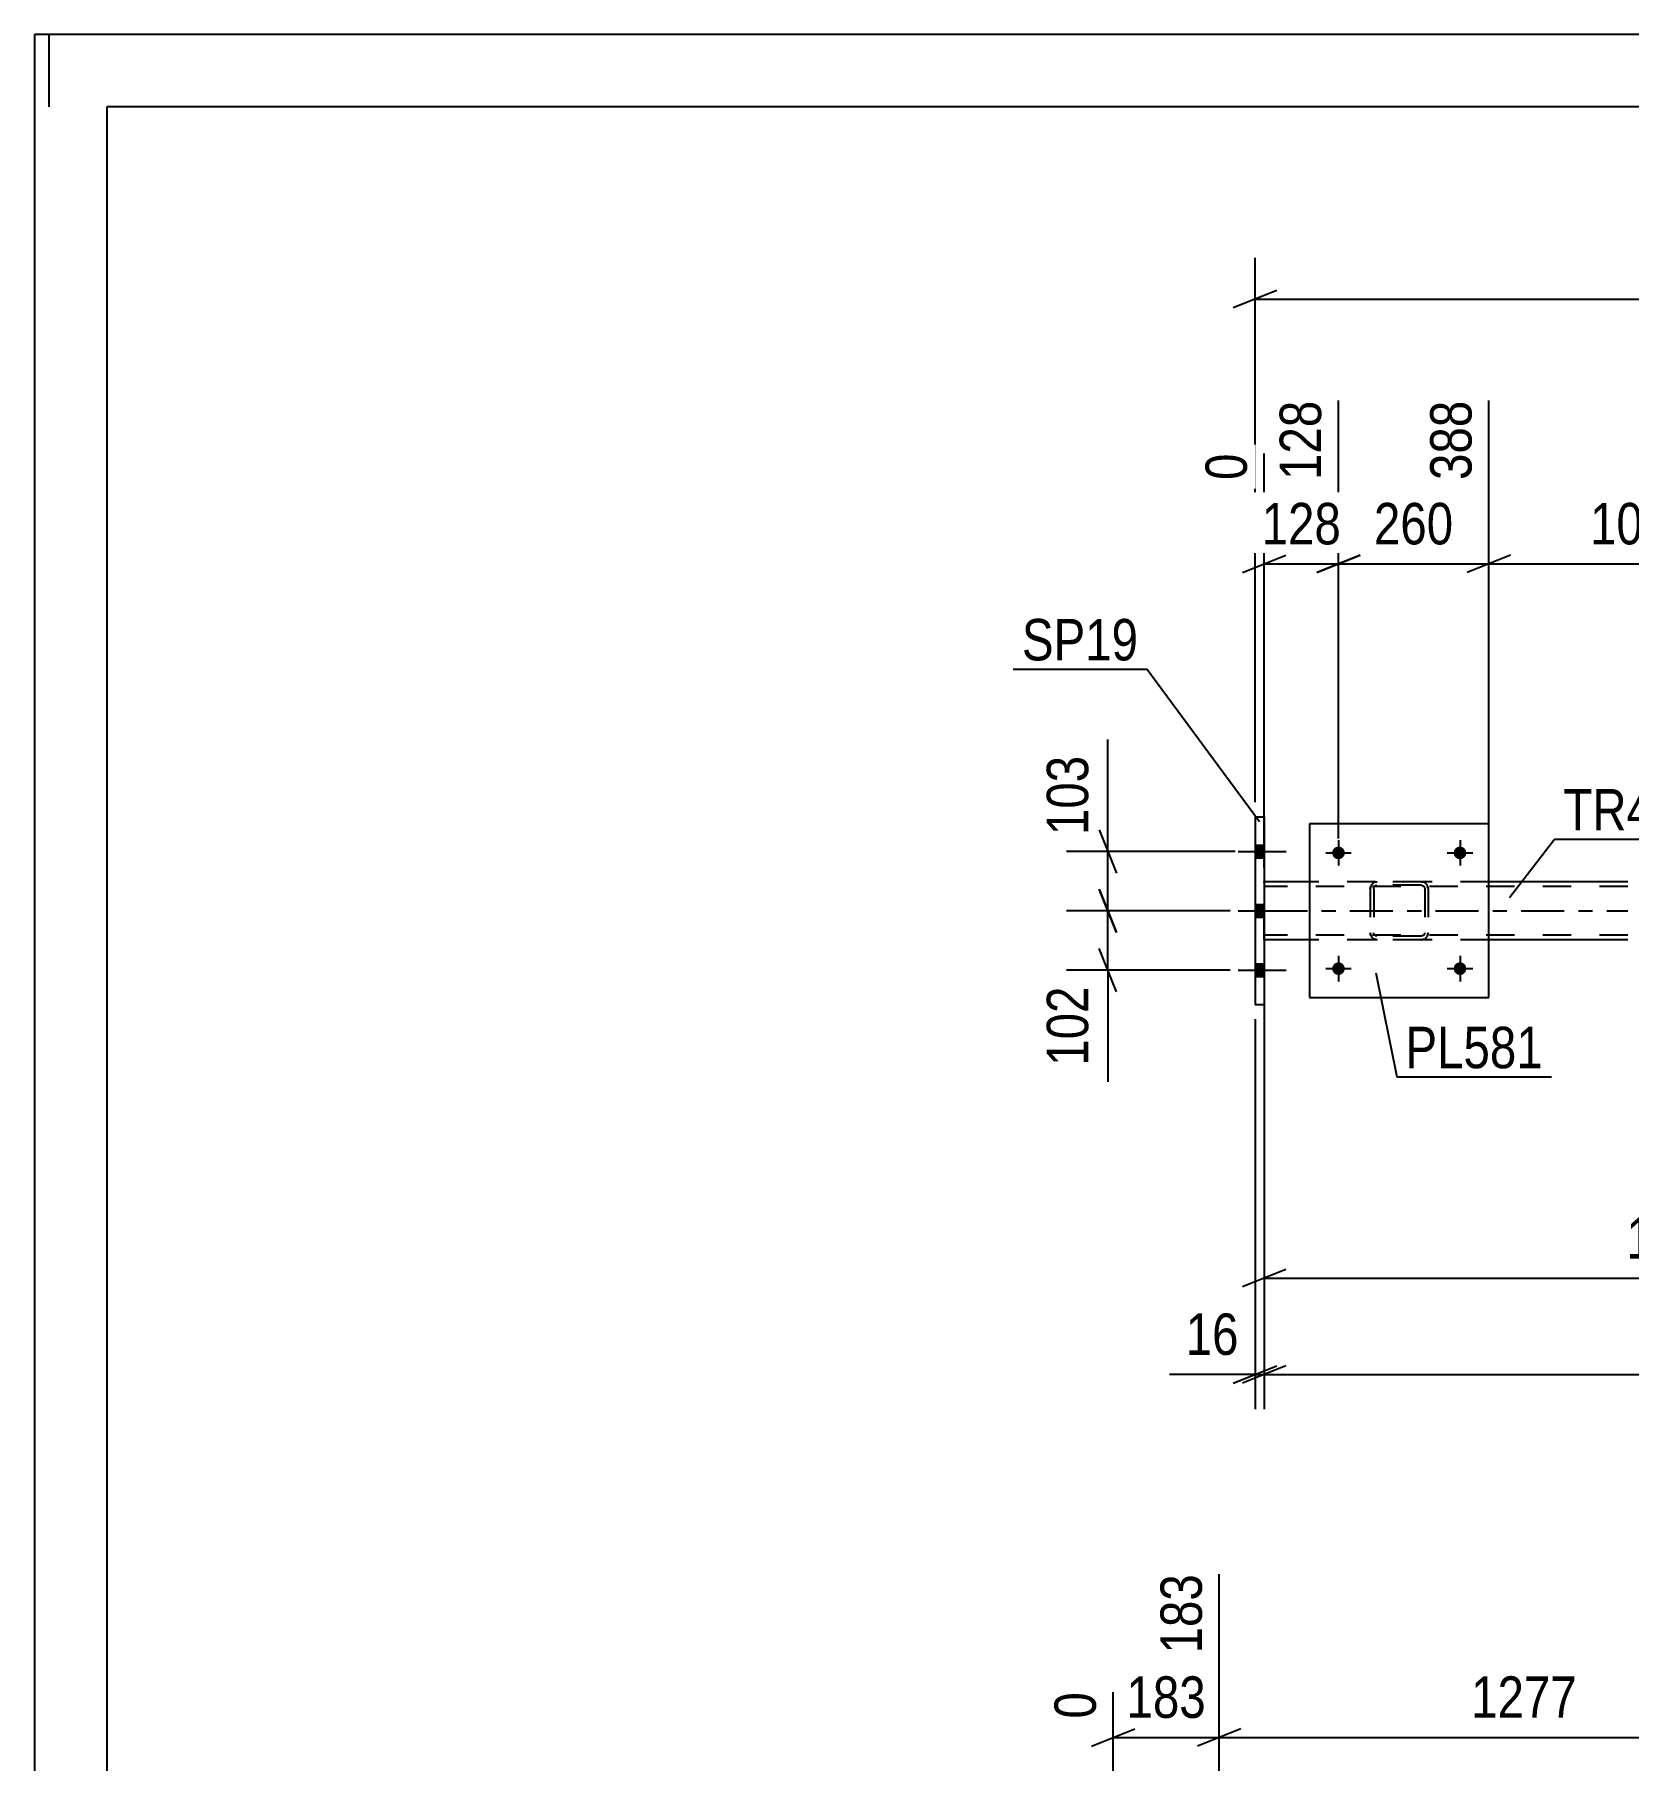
# Model space of a CAD drawing. Header units: millimetres. Extents: x -75 to 766, y -434 to 160.
# Drawn here: x -74.6 to 35.6, y 41.1 to 160.4 of the extents above; entities that cross this region are included whole.
import ezdxf

# ---------------------------------------------------------------- set-up
doc = ezdxf.new("R2010")
doc.units = ezdxf.units.MM
doc.linetypes.add('DXK_LINE_DOT2', pattern=[3.9198, 1.9599, -1.9599])
doc.linetypes.add('DXK_LINE_DOT3', pattern=[5.9187, 2.979, -0.9799, 0.9799, -0.9799])
doc.styles.add('Arial Narrow', font='ARIALN.TTF', dxfattribs={"height": 0.2})

# ---------------------------------------------------------------- blocks, each defined once
blk = doc.blocks.new('Unknown-814185074-1135')
at = {"color": 5, "linetype": 'Continuous'}
for p, q in [((766.44, 160.41), (-74.56, 160.41)), ((-74.56, 160.41), (-74.56, -433.59)), ((-73.56, 155.41), (-73.56, 160.41)), ((761.44, 155.41), (-69.56, 155.41)), ((-69.56, 155.41), (-69.56, -428.59))]:
    blk.add_line(p, q, dxfattribs=at)
blk = doc.blocks.new('Part-814185074-2526 - 2456')
at = {"color": 2, "linetype": 'Continuous'}
for p, q in [((25.97, 105.86), (13.57, 105.86)), ((13.57, 105.86), (13.57, 93.86)), ((25.97, 93.86), (25.97, 105.86)), ((13.57, 93.86), (25.97, 93.86))]:
    blk.add_line(p, q, dxfattribs=at)
blk = doc.blocks.new('Part-814185074-2527 - 2456')
at = {"color": 7, "linetype": 'DXK_LINE_DOT2'}
for p, q in [((17.77, 101.38), (17.8, 101.57)), ((17.8, 101.57), (17.77, 101.38)), ((17.77, 101.38), (17.77, 98.34)), ((18.01, 101.38), (18.02, 101.48)), ((18.01, 101.38), (18.01, 98.34)), ((18.02, 101.48), (18.08, 101.55)), ((18.06, 101.83), (18.25, 101.86)), ((18.25, 101.86), (18.06, 101.83)), ((18.08, 101.55), (18.15, 101.61)), ((18.15, 101.61), (18.25, 101.62)), ((21.29, 101.86), (18.25, 101.86)), ((21.29, 101.62), (18.25, 101.62)), ((21.29, 101.86), (21.47, 101.83)), ((21.47, 101.83), (21.29, 101.86)), ((21.29, 101.62), (21.38, 101.61)), ((21.38, 101.61), (21.46, 101.55)), ((21.46, 101.55), (21.51, 101.48)), ((21.51, 101.48), (21.53, 101.38)), ((21.53, 101.38), (21.53, 98.34)), ((21.73, 101.57), (21.77, 101.38)), ((21.77, 101.38), (21.73, 101.57)), ((21.77, 101.38), (21.77, 98.34)), ((17.8, 98.16), (17.77, 98.34)), ((17.77, 98.34), (17.8, 98.16)), ((18.02, 98.25), (18.01, 98.34)), ((18.08, 98.17), (18.02, 98.25)), ((18.25, 97.86), (18.06, 97.9)), ((18.06, 97.9), (18.25, 97.86)), ((18.15, 98.12), (18.08, 98.17)), ((18.25, 98.1), (18.15, 98.12)), ((21.29, 98.1), (18.25, 98.1)), ((21.29, 97.86), (18.25, 97.86)), ((21.38, 98.12), (21.29, 98.1)), ((21.47, 97.9), (21.29, 97.86)), ((21.29, 97.86), (21.47, 97.9)), ((21.46, 98.17), (21.38, 98.12)), ((21.51, 98.25), (21.46, 98.17)), ((21.53, 98.34), (21.51, 98.25)), ((21.77, 98.34), (21.73, 98.16)), ((21.73, 98.16), (21.77, 98.34))]:
    blk.add_line(p, q, dxfattribs=at)
at = {"color": 7, "linetype": 'DXK_LINE_DOT3'}
blk.add_line((19.77, 99.86), (19.77, 99.86), dxfattribs=at)
at = {"color": 7, "linetype": 'DXK_LINE_DOT2'}
for centre, start, end in [((18.25, 101.38), 112.5, 157.5), ((18.25, 101.38), 112.5, 157.5), ((21.29, 101.38), 22.5, 67.5), ((21.29, 101.38), 22.5, 67.5), ((18.25, 98.34), 202.5, 247.5), ((18.25, 98.34), 202.5, 247.5), ((21.29, 98.34), 292.5, 337.5), ((21.29, 98.34), 292.5, 337.5)]:
    blk.add_arc(centre, 0.48, start, end, dxfattribs=at)
blk = doc.blocks.new('Bolt-814185074-2468 - 2456')
at = {"linetype": 'Continuous'}
for points in [[(16.01, 103.86, -1), (15.13, 103.86, -1)], [(24.41, 103.86, -1), (23.53, 103.86, -1)]]:
    blk.add_hatch(color=1, dxfattribs=at).paths.add_polyline_path(points)
at = {"color": 1, "linetype": 'Continuous'}
for p, q in [((14.69, 103.86), (16.45, 103.86)), ((15.57, 104.74), (15.57, 102.98)), ((23.09, 103.86), (24.85, 103.86)), ((23.97, 104.74), (23.97, 102.98))]:
    blk.add_line(p, q, dxfattribs=at)
blk = doc.blocks.new('Bolt-814185074-2469 - 2456')
at = {"linetype": 'Continuous'}
for points in [[(16.01, 95.86, -1), (15.13, 95.86, -1)], [(24.41, 95.86, -1), (23.53, 95.86, -1)]]:
    blk.add_hatch(color=1, dxfattribs=at).paths.add_polyline_path(points)
at = {"color": 1, "linetype": 'Continuous'}
for p, q in [((15.57, 96.74), (15.57, 94.98)), ((23.97, 96.74), (23.97, 94.98)), ((14.69, 95.86), (16.45, 95.86)), ((23.09, 95.86), (24.85, 95.86))]:
    blk.add_line(p, q, dxfattribs=at)
blk = doc.blocks.new('Part-814185074-2602 - 2456')
at = {"color": 2, "linetype": 'Continuous'}
for p, q in [((13.57, 101.86), (10.44, 101.86)), ((35.57, 101.86), (25.97, 101.86)), ((13.57, 97.86), (10.44, 97.86)), ((35.57, 97.86), (25.97, 97.86))]:
    blk.add_line(p, q, dxfattribs=at)
at = {"color": 7, "linetype": 'DXK_LINE_DOT2'}
for p, q in [((10.44, 97.86), (10.44, 101.86)), ((35.57, 101.54), (10.44, 101.54)), ((25.97, 101.86), (13.57, 101.86)), ((35.57, 98.18), (10.44, 98.18)), ((25.97, 97.86), (13.57, 97.86))]:
    blk.add_line(p, q, dxfattribs=at)
at = {"color": 7, "linetype": 'DXK_LINE_DOT3'}
blk.add_line((10.44, 99.86), (35.57, 99.86), dxfattribs=at)
blk = doc.blocks.new('Bolt-814185074-2603 - 2456')
at = {"linetype": 'Continuous'}
for points in [[(10.44, 103.52), (10.44, 104.4), (9.8, 104.4), (9.8, 103.52)], [(10.44, 103.52), (10.44, 104.4), (9.8, 104.4), (9.8, 103.52)], [(10.44, 103.52), (10.44, 104.4), (9.8, 104.4), (9.8, 103.52)], [(10.44, 99.42), (10.44, 100.3), (9.8, 100.3), (9.8, 99.42)], [(10.44, 99.42), (10.44, 100.3), (9.8, 100.3), (9.8, 99.42)], [(10.44, 95.32), (10.44, 96.2), (9.8, 96.2), (9.8, 95.32)], [(10.44, 95.32), (10.44, 96.2), (9.8, 96.2), (9.8, 95.32)], [(10.44, 95.32), (10.44, 96.2), (9.8, 96.2), (9.8, 95.32)]]:
    blk.add_hatch(color=1, dxfattribs=at).paths.add_polyline_path(points)
at = {"color": 1, "linetype": 'Continuous'}
for p, q in [((8.64, 103.96), (11.96, 103.96)), ((8.64, 103.96), (11.96, 103.96)), ((8.64, 103.96), (11.96, 103.96)), ((9.8, 104.4), (10.44, 104.4)), ((9.8, 104.4), (10.44, 104.4)), ((9.8, 104.4), (10.44, 104.4)), ((9.8, 103.52), (10.44, 103.52)), ((9.8, 103.52), (10.44, 103.52)), ((9.8, 103.52), (10.44, 103.52)), ((9.8, 100.3), (10.44, 100.3)), ((9.8, 100.3), (10.44, 100.3)), ((8.64, 99.86), (11.96, 99.86)), ((8.64, 99.86), (11.96, 99.86)), ((9.8, 99.42), (10.44, 99.42)), ((9.8, 99.42), (10.44, 99.42)), ((8.64, 95.76), (11.96, 95.76)), ((8.64, 95.76), (11.96, 95.76)), ((8.64, 95.76), (11.96, 95.76)), ((9.8, 96.2), (10.44, 96.2)), ((9.8, 96.2), (10.44, 96.2)), ((9.8, 96.2), (10.44, 96.2)), ((9.8, 95.32), (10.44, 95.32)), ((9.8, 95.32), (10.44, 95.32)), ((9.8, 95.32), (10.44, 95.32))]:
    blk.add_line(p, q, dxfattribs=at)
blk = doc.blocks.new('Part-814185074-2657 - 2456')
at = {"color": 2, "linetype": 'Continuous'}
for p, q in [((9.8, 106.36), (9.8, 93.36)), ((9.8, 106.36), (10.44, 106.36)), ((10.44, 106.36), (10.44, 93.36)), ((10.44, 93.36), (9.8, 93.36))]:
    blk.add_line(p, q, dxfattribs=at)
blk = doc.blocks.new('StraightDimension-814185074-12163 - 2456')
at = {"color": 7, "linetype": 'Continuous'}
for p, q in [((-0.98, 101.36), (0.22, 98.36)), ((8.08, 99.86), (-3.23, 99.86)), ((-0.38, 95.76), (-0.38, 99.86)), ((0.22, 94.26), (-0.98, 97.26)), ((8.08, 95.76), (-3.23, 95.76)), ((-0.38, 95.76), (-0.38, 88.03)), ((-0.38, 95.76), (-0.38, 88.03))]:
    blk.add_line(p, q, dxfattribs=at)
at = {"color": 0}
blk.add_wipeout([(-1.13, 95.24), (-5.33, 95.24), (-5.33, 88.55), (-1.13, 88.55)], dxfattribs=at)
at = {"color": 3, "style": 'Arial Narrow'}
blk.add_text('102', height=2.863, rotation=90.0002, dxfattribs=at).set_placement((-1.73, 89.15))
blk = doc.blocks.new('StraightDimension-814185074-2942 - 2456')
at = {"color": 7, "linetype": 'Continuous'}
for p, q in [((10.44, 96.86), (10.44, 72.07)), ((67.83, 92.76), (67.83, 72.07)), ((11.94, 75.07), (8.94, 73.87)), ((10.44, 74.47), (67.83, 74.47)), ((66.33, 73.87), (69.33, 75.07))]:
    blk.add_line(p, q, dxfattribs=at)
at = {"color": 0}
blk.add_wipeout([(43.39, 75.22), (43.39, 79.42), (34.88, 79.42), (34.88, 75.22)], dxfattribs=at)
at = {"color": 3, "style": 'Arial Narrow'}
blk.add_text('1919', height=2.863, dxfattribs=at).set_placement((35.48, 75.82))
blk = doc.blocks.new('StraightDimension-814185074-2803 - 2456')
at = {"color": 7, "linetype": 'Continuous'}
for p, q in [((10.44, 92.36), (10.44, 65.42)), ((11.94, 68.42), (8.94, 67.22)), ((10.44, 67.82), (640.09, 67.82))]:
    blk.add_line(p, q, dxfattribs=at)
blk = doc.blocks.new('StraightDimension-814185074-2813 - 2456')
at = {"color": 7, "linetype": 'Continuous'}
for p, q in [((9.8, 92.36), (9.8, 65.42)), ((10.44, 92.36), (10.44, 65.42)), ((8.3, 67.22), (11.3, 68.42)), ((11.94, 68.42), (8.94, 67.22)), ((9.8, 67.82), (3.89, 67.82)), ((9.8, 67.82), (3.89, 67.82)), ((9.8, 67.82), (10.44, 67.82))]:
    blk.add_line(p, q, dxfattribs=at)
at = {"color": 0}
blk.add_wipeout([(9.27, 68.57), (9.27, 72.77), (4.41, 72.77), (4.41, 68.57)], dxfattribs=at)
at = {"color": 3, "style": 'Arial Narrow'}
blk.add_text('16', height=2.863, dxfattribs=at).set_placement((5.01, 69.17))
blk = doc.blocks.new('StraightDimension-814185074-2931 - 2456')
at = {"color": 7, "linetype": 'Continuous'}
for p, q in [((9.8, 107.36), (9.8, 144.97)), ((11.3, 142.72), (8.3, 141.52)), ((9.8, 142.12), (640.73, 142.12))]:
    blk.add_line(p, q, dxfattribs=at)
blk = doc.blocks.new('StraightDimension-814185074-11596 - 2456')
at = {"color": 7, "linetype": 'Continuous'}
for p, q in [((47.27, 104.86), (47.27, 136.94)), ((25.97, 102.86), (25.97, 135.11)), ((27.47, 124.43), (24.47, 123.23)), ((45.77, 123.23), (48.77, 124.43)), ((25.97, 123.83), (47.27, 123.83))]:
    blk.add_line(p, q, dxfattribs=at)
at = {"color": 0, "linetype": 'Continuous'}
blk.add_wipeout([(46.67, 137.54), (42.47, 137.54), (42.47, 129.03), (46.67, 129.03)], dxfattribs=at)
at = {"color": 0}
blk.add_wipeout([(40.87, 124.58), (40.87, 128.78), (32.36, 128.78), (32.36, 124.58)], dxfattribs=at)
at = {"color": 3, "linetype": 'Continuous', "style": 'Arial Narrow'}
blk.add_text('1405', height=2.863, rotation=90.0002, dxfattribs=at).set_placement((46.07, 129.63))
at = {"color": 3, "style": 'Arial Narrow'}
blk.add_text('1017', height=2.863, dxfattribs=at).set_placement((32.96, 125.18))
blk = doc.blocks.new('StraightDimension-814185074-11597 - 2456')
at = {"color": 7, "linetype": 'Continuous'}
for p, q in [((15.57, 104.86), (15.57, 135.11)), ((25.97, 102.86), (25.97, 135.11)), ((14.07, 123.23), (17.07, 124.43)), ((27.47, 124.43), (24.47, 123.23)), ((15.57, 123.83), (25.97, 123.83))]:
    blk.add_line(p, q, dxfattribs=at)
at = {"color": 0}
blk.add_wipeout([(24.11, 124.58), (24.11, 128.78), (17.42, 128.78), (17.42, 124.58)], dxfattribs=at)
at = {"color": 3, "style": 'Arial Narrow'}
blk.add_text('260', height=2.863, dxfattribs=at).set_placement((18.02, 125.18))
at = {"color": 0, "linetype": 'Continuous'}
blk.add_wipeout([(25.37, 135.71), (21.17, 135.71), (21.17, 129.03), (25.37, 129.03)], dxfattribs=at)
at = {"color": 3, "linetype": 'Continuous', "style": 'Arial Narrow'}
blk.add_text('388', height=2.863, rotation=90.0002, dxfattribs=at).set_placement((24.77, 129.63))
blk = doc.blocks.new('StraightDimension-814185074-11598 - 2456')
at = {"color": 7, "linetype": 'Continuous'}
for p, q in [((15.57, 104.86), (15.57, 135.11)), ((10.44, 102.86), (10.44, 131.46)), ((8.94, 123.23), (11.94, 124.43)), ((17.07, 124.43), (14.07, 123.23)), ((10.44, 123.83), (15.57, 123.83))]:
    blk.add_line(p, q, dxfattribs=at)
at = {"color": 0}
blk.add_wipeout([(16.34, 124.58), (16.34, 128.78), (9.66, 128.78), (9.66, 124.58)], dxfattribs=at)
at = {"color": 3, "style": 'Arial Narrow'}
blk.add_text('128', height=2.863, dxfattribs=at).set_placement((10.26, 125.18))
at = {"color": 0, "linetype": 'Continuous'}
for points in [[(14.97, 135.71), (10.77, 135.71), (10.77, 129.03), (14.97, 129.03)], [(9.84, 132.06), (5.64, 132.06), (5.64, 129.03), (9.84, 129.03)]]:
    blk.add_wipeout(points, dxfattribs=at)
at = {"color": 3, "linetype": 'Continuous', "style": 'Arial Narrow'}
for s, height, p in [('128', 2.863, (14.37, 129.63)), ('0', 2.86, (9.24, 129.63))]:
    blk.add_text(s, height=height, rotation=90.0002, dxfattribs=at).set_placement(p)
blk = doc.blocks.new('StraightDimension-814185074-12162 - 2456')
at = {"color": 7, "linetype": 'Continuous'}
for p, q in [((-0.38, 103.96), (-0.38, 111.7)), ((-0.38, 103.96), (-0.38, 111.7)), ((-0.98, 105.46), (0.22, 102.46)), ((8.42, 103.96), (-3.23, 103.96)), ((-0.38, 99.86), (-0.38, 103.96)), ((0.22, 98.36), (-0.98, 101.36)), ((8.08, 99.86), (-3.23, 99.86))]:
    blk.add_line(p, q, dxfattribs=at)
at = {"color": 0}
blk.add_wipeout([(-1.13, 111.17), (-5.33, 111.17), (-5.33, 104.49), (-1.13, 104.49)], dxfattribs=at)
at = {"color": 3, "style": 'Arial Narrow'}
blk.add_text('103', height=2.863, rotation=90.0002, dxfattribs=at).set_placement((-1.73, 105.09))
blk = doc.blocks.new('StraightDimension-814185074-10524 - 3452')
at = {"color": 7, "linetype": 'Continuous'}
for p, q in [((7.33, 10.84), (7.33, 54.02)), ((49.47, 10.84), (49.47, 51.35)), ((8.83, 43.34), (5.83, 42.14)), ((47.97, 42.14), (50.97, 43.34)), ((7.33, 42.74), (49.47, 42.74))]:
    blk.add_line(p, q, dxfattribs=at)
at = {"color": 0}
blk.add_wipeout([(32.65, 43.49), (32.65, 47.69), (24.14, 47.69), (24.14, 43.49)], dxfattribs=at)
at = {"color": 3, "style": 'Arial Narrow'}
blk.add_text('1277', height=2.863, dxfattribs=at).set_placement((24.74, 44.09))
at = {"color": 0, "linetype": 'Continuous'}
blk.add_wipeout([(48.87, 51.95), (44.67, 51.95), (44.67, 43.44), (48.87, 43.44)], dxfattribs=at)
at = {"color": 3, "linetype": 'Continuous', "style": 'Arial Narrow'}
blk.add_text('1460', height=2.863, rotation=90.0002, dxfattribs=at).set_placement((48.27, 44.04))
blk = doc.blocks.new('StraightDimension-814185074-10525 - 3452')
at = {"color": 7, "linetype": 'Continuous'}
for p, q in [((7.33, 10.84), (7.33, 54.02)), ((0, 3), (0, 45.87)), ((-1.5, 42.14), (1.5, 43.34)), ((8.83, 43.34), (5.83, 42.14)), ((0, 42.74), (7.33, 42.74))]:
    blk.add_line(p, q, dxfattribs=at)
at = {"color": 0}
blk.add_wipeout([(7.01, 43.49), (7.01, 47.69), (0.32, 47.69), (0.32, 43.49)], dxfattribs=at)
at = {"color": 0, "linetype": 'Continuous'}
blk.add_wipeout([(-0.6, 46.47), (-4.8, 46.47), (-4.8, 43.44), (-0.6, 43.44)], dxfattribs=at)
at = {"color": 3, "style": 'Arial Narrow'}
blk.add_text('183', height=2.863, dxfattribs=at).set_placement((0.92, 44.09))
at = {"color": 3, "linetype": 'Continuous', "style": 'Arial Narrow'}
blk.add_text('0', height=2.86, rotation=90.0002, dxfattribs=at).set_placement((-1.2, 44.04))
at = {"color": 0, "linetype": 'Continuous'}
blk.add_wipeout([(6.73, 54.62), (2.53, 54.62), (2.53, 47.94), (6.73, 47.94)], dxfattribs=at)
at = {"color": 3, "linetype": 'Continuous', "style": 'Arial Narrow'}
blk.add_text('183', height=2.863, rotation=90.0002, dxfattribs=at).set_placement((6.13, 48.54))
blk = doc.blocks.new('Mark-814185074-2522 - 2456')
at = {"color": 30, "linetype": 'Continuous'}
for p, q in [((18.16, 95.58), (19.6, 88.38)), ((19.6, 88.38), (30.3, 88.38))]:
    blk.add_line(p, q, dxfattribs=at)
at = {"color": 0}
blk.add_wipeout([(29.7, 88.98), (29.7, 91.98), (20.2, 91.98), (20.2, 88.98)], dxfattribs=at)
blk.add_wipeout([(29.7, 88.98), (29.7, 91.98), (20.2, 91.98), (20.2, 88.98)], dxfattribs=at)
at = {"color": 3, "style": 'Arial Narrow'}
blk.add_text('PL581', height=2.863, dxfattribs=at).set_placement((20.2, 88.98))
blk = doc.blocks.new('Mark-814185074-2598 - 2456')
at = {"color": 30, "linetype": 'Continuous'}
for p, q in [((27.4, 100.78), (30.51, 104.81)), ((30.51, 104.81), (41.58, 104.81))]:
    blk.add_line(p, q, dxfattribs=at)
at = {"color": 0}
blk.add_wipeout([(40.98, 105.41), (40.98, 108.41), (31.11, 108.41), (31.11, 105.41)], dxfattribs=at)
blk.add_wipeout([(40.98, 105.41), (40.98, 108.41), (31.11, 108.41), (31.11, 105.41)], dxfattribs=at)
at = {"color": 3, "style": 'Arial Narrow'}
blk.add_text('TR438', height=2.863, dxfattribs=at).set_placement((31.11, 105.41))
blk = doc.blocks.new('Mark-814185074-2653 - 2456')
at = {"color": 30, "linetype": 'Continuous'}
for p in [(-6.91, 116.56), (10.12, 106)]:
    blk.add_line(p, (2.33, 116.56), dxfattribs=at)
at = {"color": 0}
blk.add_wipeout([(1.73, 117.16), (1.73, 120.16), (-6.31, 120.16), (-6.31, 117.16)], dxfattribs=at)
blk.add_wipeout([(1.73, 117.16), (1.73, 120.16), (-6.31, 120.16), (-6.31, 117.16)], dxfattribs=at)
at = {"color": 3, "style": 'Arial Narrow'}
blk.add_text('SP19', height=2.863, dxfattribs=at).set_placement((-6.31, 117.16))

msp = doc.modelspace()

# ---------------------------------------------------------------- block references
for name in ['Unknown-814185074-1135', 'Part-814185074-2657 - 2456', 'Part-814185074-2526 - 2456', 'Bolt-814185074-2603 - 2456', 'Part-814185074-2602 - 2456', 'Bolt-814185074-2468 - 2456', 'Part-814185074-2527 - 2456', 'Bolt-814185074-2469 - 2456']:
    msp.add_blockref(name, (0, 0))

# ---------------------------------------------------------------- next in the draw order: block references
for name in ['StraightDimension-814185074-2931 - 2456', 'StraightDimension-814185074-12163 - 2456', 'StraightDimension-814185074-2942 - 2456', 'StraightDimension-814185074-10524 - 3452']:
    msp.add_blockref(name, (0, 0))

# ---------------------------------------------------------------- next in the draw order: block references
for name in ['StraightDimension-814185074-11596 - 2456', 'StraightDimension-814185074-2803 - 2456', 'StraightDimension-814185074-10525 - 3452']:
    msp.add_blockref(name, (0, 0))

# ---------------------------------------------------------------- next in the draw order: block references
for name in ['StraightDimension-814185074-11597 - 2456', 'Mark-814185074-2522 - 2456', 'StraightDimension-814185074-2813 - 2456']:
    msp.add_blockref(name, (0, 0))

# ---------------------------------------------------------------- next in the draw order: block references
for name in ['StraightDimension-814185074-11598 - 2456', 'Mark-814185074-2598 - 2456']:
    msp.add_blockref(name, (0, 0))

# ---------------------------------------------------------------- next in the draw order: block references
msp.add_blockref('StraightDimension-814185074-12162 - 2456', (0, 0))

# ---------------------------------------------------------------- next in the draw order: block references
msp.add_blockref('Mark-814185074-2653 - 2456', (0, 0))

doc.saveas('drawing.dxf')
